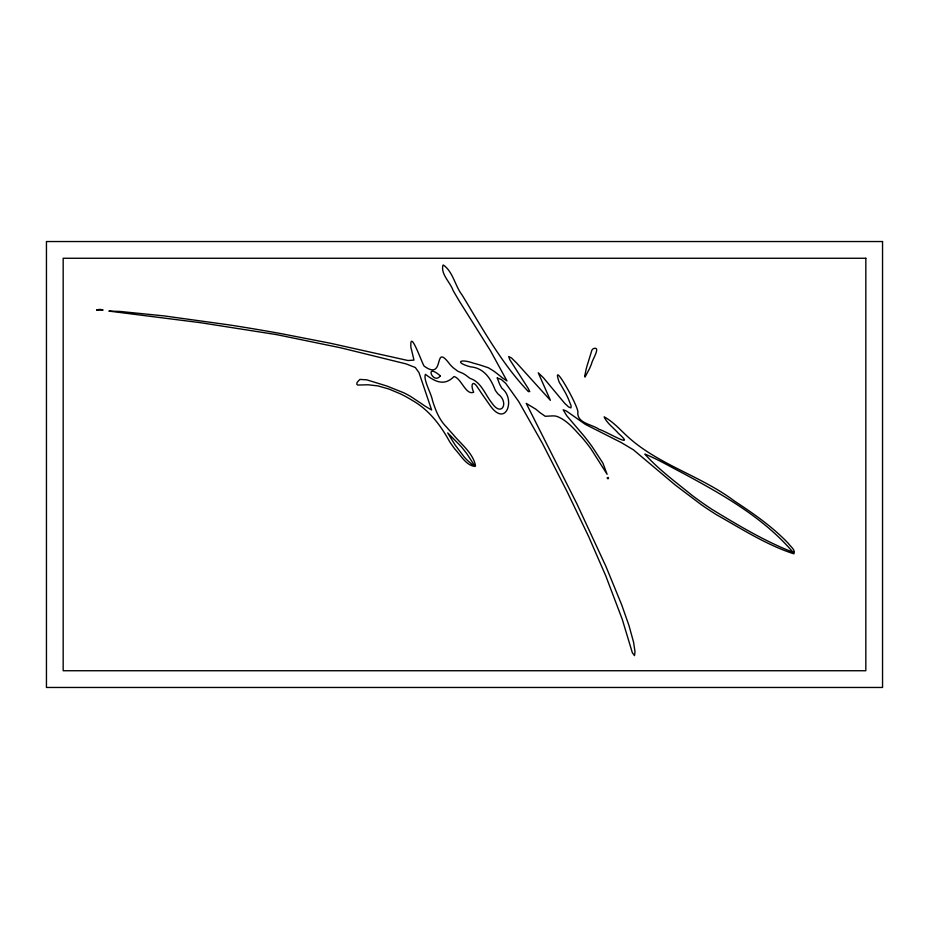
<?xml version="1.0" encoding="UTF-8"?>
<svg xmlns="http://www.w3.org/2000/svg" width="929" height="929" viewBox="0 0 929 929"><rect width="100%" height="100%" fill="white"/><g stroke="black" fill="none" stroke-linecap="round" stroke-linejoin="round"><path stroke-width="1.39" d="M497.27 377.94L499.535 383.956A54.544 54.544 0 0 0 501.927 388.345C515.038 398.123 507.246 425.261 492.614 408.76A81.508 81.508 0 0 1 490.686 406.356L481.361 393.072A118.32 118.32 0 0 0 478.121 388.229C472.71 378.962 470.167 384.885 473.674 392.224C465.859 395.673 461.353 378.242 454.014 376.524C444.097 386.58 434.946 381.575 425.424 374.341C423.009 379.624 431.451 393.768 432.531 400.654C435.55 410.2 439.185 419.745 446.431 426.957A186.021 186.021 0 0 0 452.725 433.994C460.703 443.888 473.221 453.015 475.555 465.963L474.974 466.451C465.998 465.406 460.958 455.454 455.175 449.427A142.961 142.961 0 0 1 449.752 441.856C440.613 425.192 428.861 409.619 411.942 400.19A122.942 122.942 0 0 0 400.515 393.896L388.949 389.042L377.917 385.907L368.151 384.78L357.688 385.047L356.829 384.327L357.084 382.411L359.86 379.427L366.723 379.822L386.975 386.058L403.627 392.723A95.548 95.548 0 0 1 410.397 396.311L421.812 403.871A164.212 164.212 0 0 0 424.762 405.95L431.625 410.026L419.014 372.657L415.333 367.524L406.228 363.936L340.966 347.864L276.563 334.614L200.06 322.63L108.89 311.099L119.853 311.424L164.282 315.93L230.067 325.034A2095.545 2095.545 0 0 1 280.988 333.616L330.387 343.242L407.97 360.522L413.962 360.104L411.756 350.697A65.704 65.704 0 0 1 410.92 347.609C409.422 326.393 422.498 364.795 424.216 366.165C446.036 381.819 432.461 340.943 449.961 364.435A43.315 43.315 0 0 0 453.375 367.884L457.881 371.275L462.816 373.353A30.518 30.518 0 0 1 465.568 375.002L467.542 376.477A26.418 26.418 0 0 0 470.26 378.486C481.292 382.016 485.089 394.581 491.859 402.977C501.788 417.795 509.382 402.222 498.049 394.001A44.395 44.395 0 0 1 495.238 390.203C491.069 378.927 483.986 367.884 470.55 366.862C454.084 362.368 460.076 358.362 473.523 363.193A205.054 205.054 0 0 1 479.921 364.958L488.352 367.768L493.241 370.741A113.477 113.477 0 0 1 499.976 375.92L500.685 376.5A119.26 119.26 0 0 0 502.694 378.103L506.979 380.948L490.454 350.709L459.646 301.623A505.782 505.782 0 0 1 453.062 290.417C450.31 282.323 440.485 274.055 442.947 265.183L443.412 265.044C453.073 271.802 455.024 285.911 462.05 294.946C482.314 328.204 501.416 363.274 528.392 391.597L529.751 391.562L528.253 388.508L509.789 359.662L508.686 356.539L511.577 358.037L516.791 363.181L550.386 400.318L538.263 372.796L543.349 377.673L564.704 403.325L568.699 407.018L570.963 407.889L571.103 405.787L568.176 398.448A132.626 132.626 0 0 0 565.54 392.99L560.942 385.012A29.647 29.647 0 0 1 559.084 381.877C550.235 356.121 580.3 409.201 577.768 412.824C577.536 423.589 592.656 424.367 599.182 429.43C604.047 430.092 637.944 450.762 618.389 433.32C613.744 427.921 606.904 423.276 604.187 416.9C613.825 422.056 621.083 430.882 629.235 438.047C660.008 465.243 701.569 476.298 734.328 500.975C753.442 513.551 772.498 526.72 788.326 543.384C790.184 546.31 795.944 550.049 793.912 553.835C766.762 545.091 741.319 528.706 716.282 514.596A374.341 374.341 0 0 1 701.012 504.493L675.186 484.961L633.346 449.775L621.269 442.576L585.293 424.344L566.318 410.966L563.183 409.805L566.725 415.704L583.842 435.794A290.522 290.522 0 0 1 592.179 446.698L602.933 463.188L607.101 474.278L590.821 448.649A186.961 186.961 0 0 0 582.169 437.745C574.737 429.837 567.48 420.454 557.04 416.447A13.993 13.993 0 0 0 552.72 415.89L545.207 416.273L539.784 412.488A103.467 103.467 0 0 0 535.847 409.213L526.244 403.383L576.955 503.959L605.929 566.423L621.71 604.884L629.014 625.67L633.532 642.067L635.006 651.682L634.507 655.607L632.324 652.669L622.244 619.295L605.731 575.759L588.707 536.672L567.143 491.72L542.431 443.4L518.754 401.595L505.782 383.422L501.346 379.531L497.27 377.94M607.264 478.075C608.623 480.607 609.169 475.857 607.276 477.994M584.817 375.827L584.98 377.128L589.334 369.022A183.93 183.93 0 0 0 591.529 363.878C591.866 360.394 601.69 345.623 593.294 348.665A7.409 7.409 0 0 0 591.889 350.152L586.884 366.432A107.009 107.009 0 0 0 586.036 369.603L584.817 375.827M96.767 310.007L103.119 310.065L101.307 309.531A13.366 13.366 0 0 0 98.567 309.531L96.767 310.007M440.346 375.873C433.077 385.489 423.682 361.648 440.346 375.873M474.254 465.104L472.315 464.616L467.542 460.494A67.411 67.411 0 0 1 464.198 456.963L455.036 444.863L447.697 432.891L461.144 446.524A202.429 202.429 0 0 1 466.973 453.956L474.254 465.104M793.029 552.279C765.415 541.549 738.172 525.326 712.508 509.707A365.817 365.817 0 0 1 692.151 495.412C676.277 482.499 657.976 469.006 644.877 454.095C657.43 459.112 669.182 466.091 681.201 472.28C721.427 493.88 763.29 517.314 793.029 552.279M882.55 241.54L46.45 241.54L46.45 687.46L882.55 687.46L882.55 241.54M865.828 258.262L63.172 258.262L63.172 670.738L865.828 670.738L865.828 258.262"/></g></svg>
